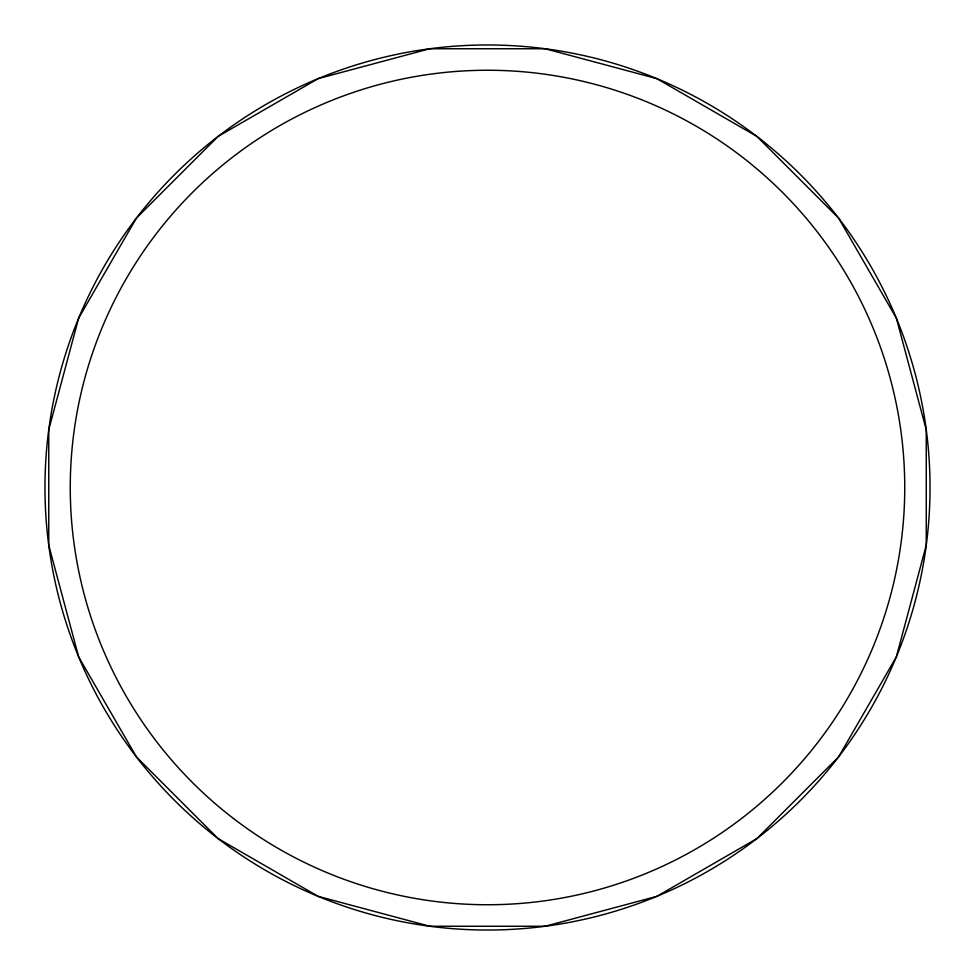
<?xml version="1.0" encoding="UTF-8"?>
<svg xmlns="http://www.w3.org/2000/svg" width="975" height="975" viewBox="0 0 975 975"><rect width="100%" height="100%" fill="white"/><g stroke="black" fill="none" stroke-linecap="round" stroke-linejoin="round"><path stroke-width="1.46" d="M78.646 318.155L48.75 429.743L48.75 545.257L78.646 656.845L136.415 756.905L218.095 838.585L318.155 896.354L429.743 926.25L545.257 926.25L656.845 896.354L756.905 838.585L838.585 756.905L896.354 656.845L926.25 545.257L926.25 429.743L896.354 318.155L838.585 218.095L756.905 136.415L656.845 78.646L545.257 48.75L429.743 48.75L318.155 78.646L218.095 136.415L136.415 218.095L78.646 318.155M218.095 838.585A442.54 442.54 0 0 0 926.25 545.257A442.54 442.54 0 0 0 318.155 78.646A442.54 442.54 0 0 0 218.095 838.585M233.5 818.525A417.251 417.251 0 0 0 901.18 541.966A417.251 417.251 0 0 0 327.832 102.009A417.251 417.251 0 0 0 233.5 818.525"/></g></svg>
